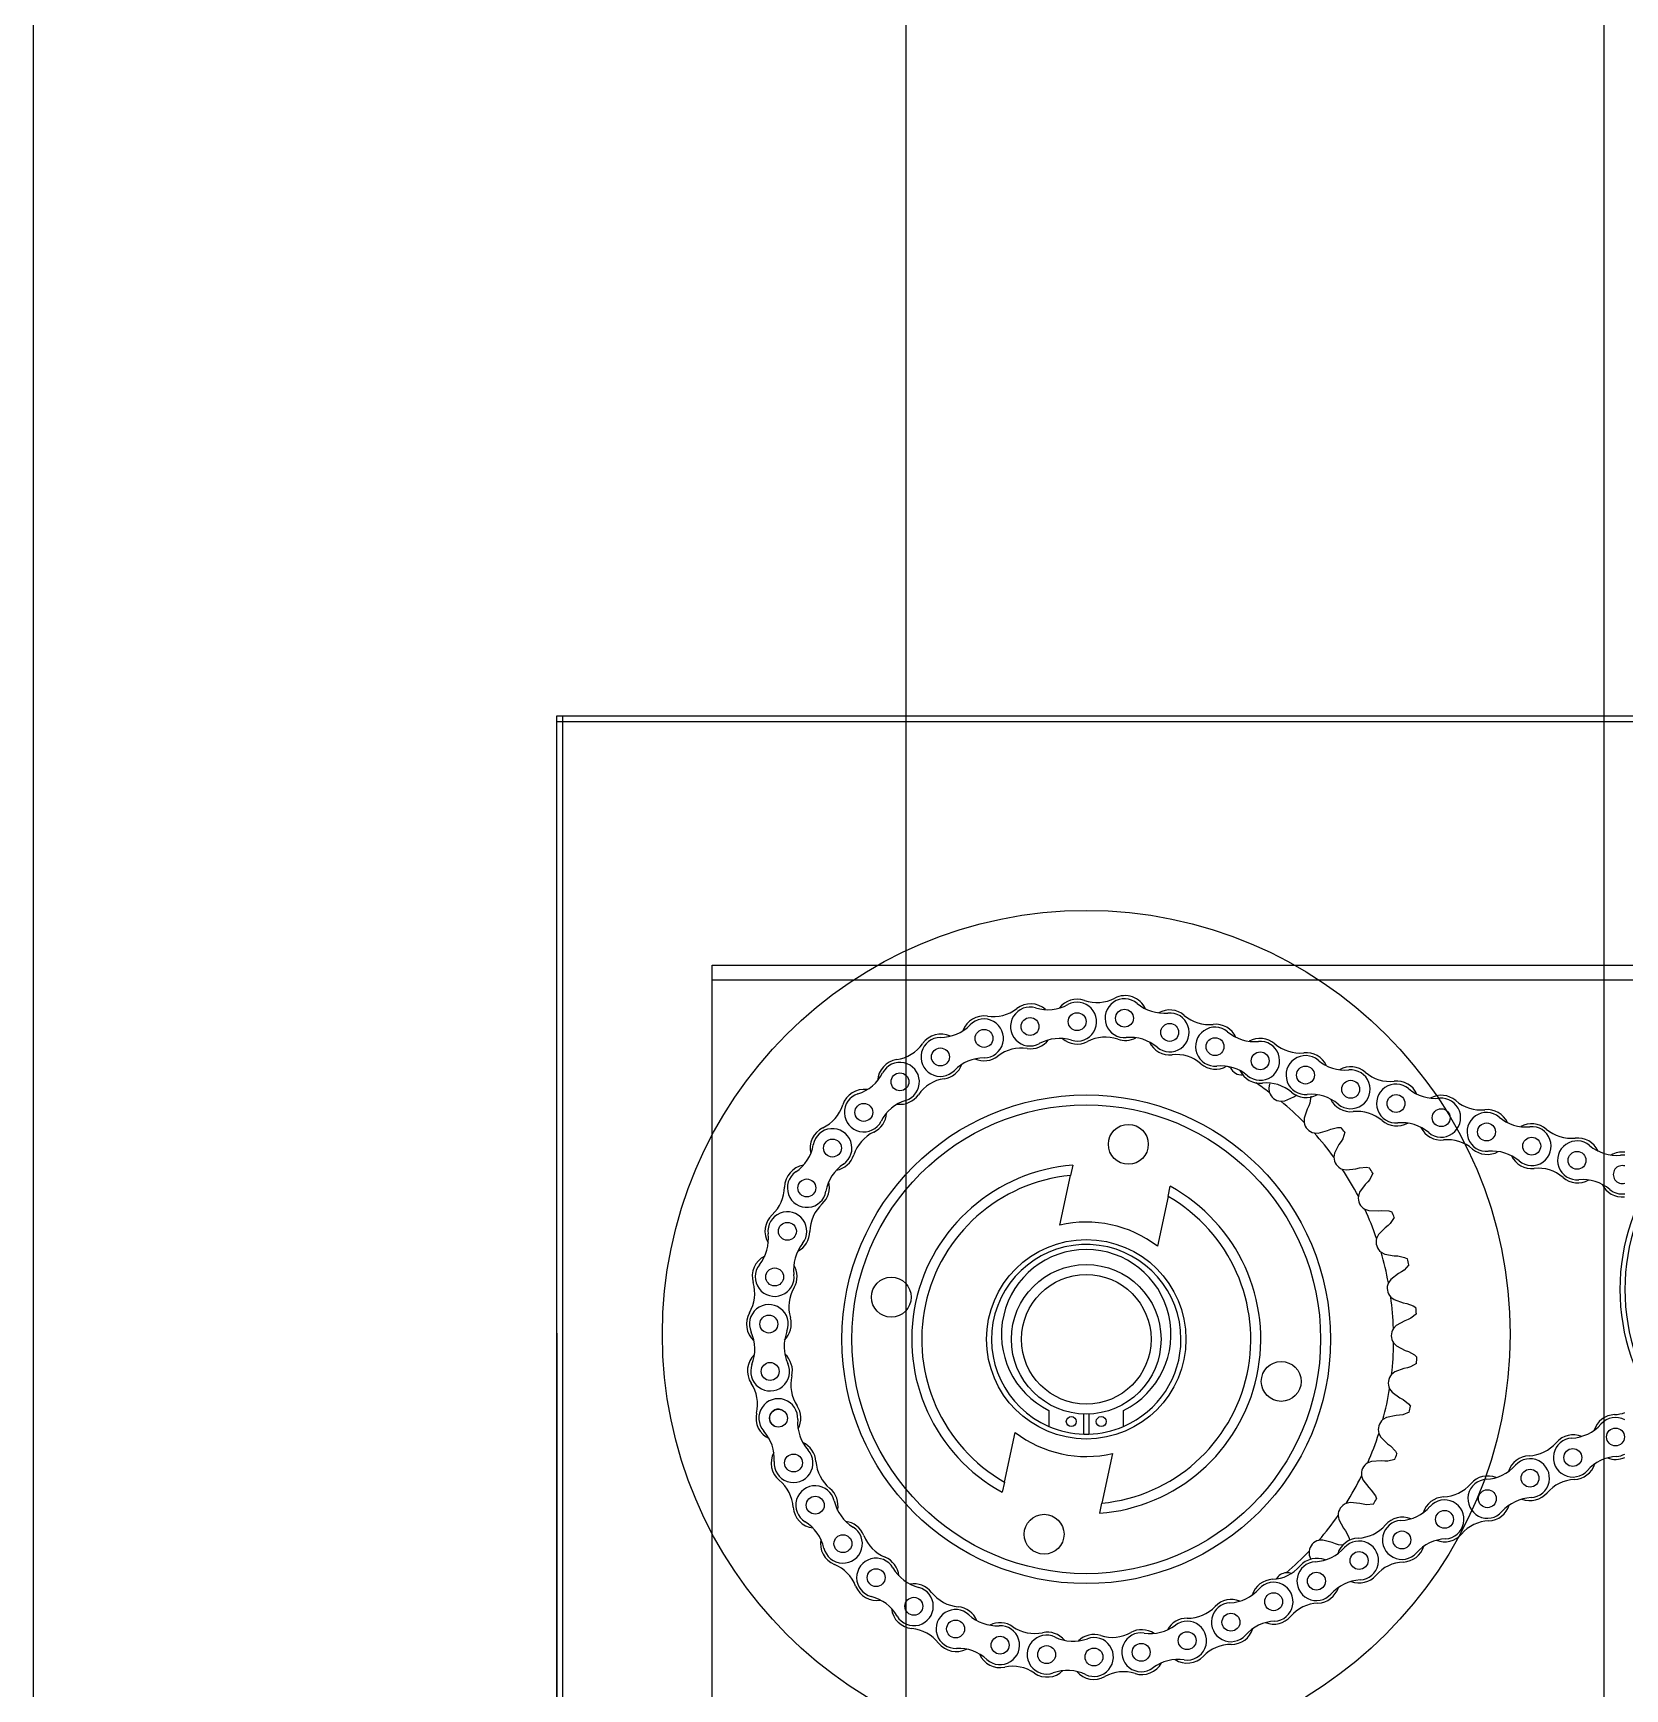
# Model space of a CAD drawing. Header units: millimetres. Extents: x 4754612 to 5801174, y 2368242 to 2777223.
# Drawn here: x 4995888.3 to 4996116.3, y 2602960.3 to 2603197.4 of the extents above; entities that cross this region are included whole.
import ezdxf

# ---------------------------------------------------------------- set-up
doc = ezdxf.new("R2010")
doc.units = ezdxf.units.MM
doc.header["$LTSCALE"] = 1000
for name, color, linetype in [('(주)하나기공-LEADER', 7, 'Continuous'), ('A-ELE-8', 8, 'Continuous'), ('그라스울판넬', 7, 'Continuous')]:
    doc.layers.add(name, color=color, linetype=linetype)

msp = doc.modelspace()

# ---------------------------------------------------------------- linework, layer by layer
at = {"layer": '(주)하나기공-LEADER', "color": 4}
for p, q in [((4995963.3, 2602849.621), (4995963.3, 2603099.621)), ((4996088.3, 2603098.764), (4995963.3, 2603098.764)), ((4995964.157, 2602850.479), (4995964.157, 2603099.621)), ((4995963.3, 2603011.193), (4995963.3, 2602849.621))]:
    msp.add_line(p, q, dxfattribs=at)
at = {"layer": '(주)하나기공-LEADER', "color": 8, "linetype": 'ByBlock', "lineweight": -2}
for p, q in [((4996178.443, 2603061.764), (4995985.586, 2603061.764)), ((4996065.41, 2603046.93), (4996065.301, 2603046.299)), ((4996065.301, 2603046.299), (4996065.383, 2603045.707)), ((4996068.869, 2603045.053), (4996069.311, 2603045.333)), ((4996067.022, 2603044.431), (4996067.617, 2603044.496)), ((4996067.617, 2603044.496), (4996068.869, 2603045.053)), ((4996070.801, 2603043.302), (4996070.369, 2603042.001)), ((4996071.036, 2603043.769), (4996070.801, 2603043.302)), ((4996070.369, 2603042.001), (4996070.362, 2603041.403)), ((4996073.711, 2603040.237), (4996074.19, 2603040.448)), ((4996071.792, 2603039.897), (4996072.39, 2603039.873)), ((4996072.39, 2603039.873), (4996073.711, 2603040.237)), ((4996075.361, 2603038.217), (4996074.74, 2603036.996)), ((4996075.663, 2603038.644), (4996075.361, 2603038.217)), ((4996074.74, 2603036.996), (4996074.644, 2603036.405)), ((4996035.384, 2603026.692), (4996036.92, 2603033.801)), ((4996037.235, 2603035.262), (4996036.92, 2603033.801)), ((4996075.834, 2603034.703), (4996076.421, 2603034.59)), ((4996076.421, 2603034.59), (4996077.782, 2603034.753)), ((4996077.782, 2603034.753), (4996078.287, 2603034.89)), ((4996050.883, 2603030.784), (4996051.199, 2603032.245)), ((4996078.316, 2603031.395), (4996078.133, 2603030.825)), ((4996079.112, 2603032.51), (4996078.316, 2603031.395)), ((4996079.474, 2603032.887), (4996079.112, 2603032.51)), ((4996050.883, 2603030.784), (4996049.347, 2603023.675)), ((4996079.056, 2603028.965), (4996079.62, 2603028.765)), ((4996079.62, 2603028.765), (4996080.99, 2603028.724)), ((4996080.99, 2603028.724), (4996081.509, 2603028.784)), ((4996081.971, 2603026.308), (4996081.017, 2603025.323)), ((4996082.385, 2603026.626), (4996081.971, 2603026.308)), ((4996081.017, 2603025.323), (4996080.752, 2603024.787)), ((4996081.387, 2603022.81), (4996081.915, 2603022.528)), ((4996081.915, 2603022.528), (4996083.263, 2603022.284)), ((4996083.263, 2603022.284), (4996083.786, 2603022.266)), ((4996083.873, 2603019.748), (4996082.783, 2603018.917)), ((4996084.33, 2603020.002), (4996083.873, 2603019.748)), ((4996082.783, 2603018.917), (4996082.441, 2603018.426)), ((4996082.774, 2603016.377), (4996083.254, 2603016.019)), ((4996083.254, 2603016.019), (4996084.551, 2603015.576)), ((4996084.551, 2603015.576), (4996085.065, 2603015.481)), ((4996083.575, 2603012.319), (4996083.163, 2603011.885)), ((4996084.776, 2603012.979), (4996083.575, 2603012.319)), ((4996085.266, 2603013.161), (4996084.776, 2603012.979)), ((4996083.187, 2603009.808), (4996083.609, 2603009.384)), ((4996083.609, 2603009.384), (4996084.825, 2603008.752)), ((4996084.825, 2603008.752), (4996085.319, 2603008.581)), ((4996083.375, 2603005.677), (4996082.903, 2603005.309)), ((4996084.661, 2603006.15), (4996083.375, 2603005.677)), ((4996085.172, 2603006.257), (4996084.661, 2603006.15)), ((4996082.617, 2603003.252), (4996082.971, 2603002.769)), ((4996082.971, 2603002.769), (4996084.079, 2603001.964)), ((4996033.8, 2603000.153), (4996033.8, 2602997.866)), ((4996044.515, 2602997.866), (4996044.515, 2603000.153)), ((4996084.079, 2603001.964), (4996084.542, 2603001.721)), ((4996038.8, 2602996.769), (4996038.8, 2602999.627)), ((4996039.515, 2602999.627), (4996039.515, 2602996.769)), ((4996082.186, 2602999.139), (4996081.665, 2602998.845)), ((4996083.529, 2602999.415), (4996082.186, 2602999.139)), ((4996084.051, 2602999.445), (4996083.529, 2602999.415)), ((4996027.432, 2602989.888), (4996028.968, 2602996.997)), ((4996081.076, 2602996.854), (4996081.354, 2602996.324)), ((4996081.354, 2602996.324), (4996082.33, 2602995.362)), ((4996082.33, 2602995.362), (4996082.752, 2602995.053)), ((4996042.931, 2602993.98), (4996041.395, 2602986.871)), ((4996081.405, 2602992.924), (4996080.037, 2602992.851)), ((4996081.926, 2602992.875), (4996081.405, 2602992.924)), ((4996078.598, 2602990.757), (4996078.794, 2602990.191)), ((4996080.037, 2602992.851), (4996079.477, 2602992.638)), ((4996027.432, 2602989.888), (4996027.116, 2602988.427)), ((4996078.794, 2602990.191), (4996079.616, 2602989.095)), ((4996079.616, 2602989.095), (4996079.987, 2602988.726)), ((4996041.08, 2602985.41), (4996041.395, 2602986.871)), ((4996076.974, 2602986.953), (4996076.389, 2602986.826)), ((4996078.338, 2602986.821), (4996076.974, 2602986.953)), ((4996078.846, 2602986.696), (4996078.338, 2602986.821)), ((4996075.24, 2602985.097), (4996075.349, 2602984.509)), ((4996075.349, 2602984.509), (4996075.998, 2602983.302)), ((4996074.396, 2602981.244), (4996073.067, 2602981.578)), ((4996074.879, 2602981.045), (4996074.396, 2602981.244)), ((4996075.998, 2602983.302), (4996076.31, 2602982.882)), ((4996071.075, 2602980.001), (4996071.095, 2602979.403)), ((4996071.095, 2602979.403), (4996071.321, 2602978.774))]:
    msp.add_line(p, q, dxfattribs=at)
at = {"layer": '(주)하나기공-LEADER', "color": 4}
msp.add_lwpolyline([(4996262.443, 2603098.764), (4995963.3, 2603098.764), (4995963.3, 2603099.621), (4995963.3, 2603099.621), (4996262.443, 2603099.621)], dxfattribs=at)
at = {"layer": '(주)하나기공-LEADER', "color": 8, "linetype": 'ByBlock', "lineweight": -2}
msp.add_lwpolyline([(4996178.443, 2602958.907), (4995985.586, 2602958.907), (4995985.586, 2603061.764), (4995985.586, 2603063.907), (4996178.443, 2603063.907), (4996178.443, 2603061.764)], close=True, dxfattribs=at)
for points in [[(4996071.35, 2603045.174), (4996071.205, 2603044.179), (4996071.036, 2603043.769)], [(4996074.19, 2603040.448), (4996075.163, 2603040.69), (4996075.609, 2603040.689)], [(4996076.183, 2603039.987), (4996075.891, 2603039.024), (4996075.663, 2603038.644)], [(4996078.287, 2603034.89), (4996079.285, 2603034.984), (4996079.726, 2603034.917)], [(4996080.188, 2603034.137), (4996079.756, 2603033.229), (4996079.474, 2603032.887)], [(4996081.509, 2603028.784), (4996082.511, 2603028.728), (4996082.937, 2603028.596)], [(4996083.277, 2603027.756), (4996082.715, 2603026.922), (4996082.385, 2603026.626)], [(4996083.786, 2603022.266), (4996084.768, 2603022.062), (4996085.169, 2603021.867)], [(4996085.381, 2603020.986), (4996084.701, 2603020.245), (4996084.33, 2603020.002)], [(4996085.065, 2603015.481), (4996086.006, 2603015.133), (4996086.374, 2603014.88)], [(4996086.452, 2603013.978), (4996085.669, 2603013.347), (4996085.266, 2603013.161)], [(4996085.319, 2603008.581), (4996086.198, 2603008.097), (4996086.524, 2603007.792)], [(4996086.467, 2603006.888), (4996085.598, 2603006.381), (4996085.172, 2603006.257)], [(4996084.542, 2603001.721), (4996085.339, 2603001.111), (4996085.616, 2603000.761)], [(4996085.425, 2602999.876), (4996084.49, 2602999.503), (4996084.051, 2602999.445)], [(4996083.349, 2602993.097), (4996082.369, 2602992.868), (4996081.926, 2602992.875)], [(4996082.752, 2602995.053), (4996083.448, 2602994.331), (4996083.67, 2602993.944)], [(4996079.987, 2602988.726), (4996080.568, 2602987.909), (4996080.73, 2602987.493)], [(4996080.286, 2602986.703), (4996079.283, 2602986.623), (4996078.846, 2602986.696)], [(4996073.067, 2602981.578), (4996072.587, 2602981.563), (4996072.47, 2602981.54)], [(4996076.31, 2602982.882), (4996076.763, 2602981.987), (4996076.861, 2602981.552)], [(4996075.927, 2602980.863), (4996075.301, 2602980.907), (4996074.879, 2602981.045)], [(4996068.402, 2602976.845), (4996068.224, 2602976.882), (4996067.806, 2602976.896)]]:
    msp.add_lwpolyline(points, dxfattribs=at)
for centre, radius in [((4996039.157, 2603011.05), 60.714), ((4996037.85, 2603055.834), 1.282), ((4996044.636, 2603056.324), 1.282), ((4996024.513, 2603053.433), 1.282), ((4996031.101, 2603055.134), 1.282), ((4996051.11, 2603054.291), 1.282), ((4996057.601, 2603052.253), 1.282), ((4996018.269, 2603050.777), 1.282), ((4996064.075, 2603050.22), 1.282), ((4996012.474, 2603047.212), 1.282), ((4996070.566, 2603048.181), 1.282), ((4996039.157, 2603010.336), 35), ((4996077.04, 2603046.148), 1.282), ((4996083.531, 2603044.11), 1.282), ((4996039.157, 2603010.336), 33.571), ((4996007.289, 2603042.835), 1.282), ((4996090.005, 2603042.077), 1.282), ((4996045.191, 2603038.263), 2.857), ((4996096.496, 2603040.038), 1.282), ((4996002.8, 2603037.722), 1.282), ((4996102.97, 2603038.005), 1.282), ((4996109.461, 2603035.966), 1.282), ((4995999.133, 2603032.013), 1.282), ((4995996.349, 2603025.805), 1.282), ((4996039.157, 2603010.336), 14.286), ((4995994.525, 2603019.269), 1.282), ((4996011.23, 2603016.37), 2.857), ((4996039.157, 2603010.336), 10.714), ((4996039.157, 2603010.336), 9.286), ((4995993.692, 2603012.516), 1.282), ((4996067.084, 2603004.302), 2.857), ((4995993.873, 2603005.733), 1.282), ((4995995.065, 2602999.035), 1.282), ((4996037.015, 2602998.55), 0.714), ((4996041.3, 2602998.55), 0.714), ((4996114.968, 2602996.341), 1.282), ((4995997.229, 2602992.621), 1.282), ((4996108.855, 2602993.395), 1.282), ((4996102.726, 2602990.442), 1.282), ((4996096.613, 2602987.496), 1.282), ((4996000.337, 2602986.569), 1.282), ((4996090.484, 2602984.542), 1.282), ((4996033.123, 2602982.409), 2.857), ((4996004.302, 2602981.062), 1.282), ((4996084.371, 2602981.597), 1.282), ((4996078.242, 2602978.643), 1.282), ((4996009.055, 2602976.194), 1.282), ((4996072.129, 2602975.697), 1.282), ((4996066, 2602972.744), 1.282), ((4996014.465, 2602972.098), 1.282), ((4996020.44, 2602968.845), 1.282), ((4996059.881, 2602969.81), 1.282), ((4996026.816, 2602966.523), 1.282), ((4996053.609, 2602967.173), 1.282), ((4996033.485, 2602965.173), 1.282), ((4996040.262, 2602964.832), 1.282), ((4996047.032, 2602965.504), 1.282)]:
    msp.add_circle(centre, radius, dxfattribs=at)
for centre, radius, start, end in [((4996044.722, 2603056.345), 3.214, 24.00427, 117.53351), ((4996025.829, 2603062.049), 5.502, 261.31707, 307.88435), ((4996031.101, 2603055.134), 2.786, 73.17976, 298.66144), ((4996031.181, 2603055.17), 3.214, 47.82673, 127.88435), ((4996033.64, 2603063.536), 5.991, 253.17975, 298.66144), ((4996037.85, 2603055.834), 3.214, 70.96624, 142.84461), ((4996037.85, 2603055.834), 2.786, 253.17976, 118.66143), ((4996040.693, 2603064.074), 5.502, 250.96624, 297.53351), ((4996044.636, 2603056.324), 2.786, 49.82447, 275.30615), ((4996050.298, 2603063.031), 5.991, 229.82446, 275.30615), ((4996051.11, 2603054.291), 2.786, 229.82447, 95.30614), ((4996051.11, 2603054.291), 3.214, 49.40097, 119.48932), ((4996018.223, 2603059.554), 5.991, 270.30138, 315.78306), ((4996024.513, 2603053.433), 3.214, 81.31707, 159.96623), ((4996024.513, 2603053.433), 2.786, 270.30138, 135.78305), ((4996056.782, 2603060.909), 5.502, 229.40097, 275.96825), ((4996057.601, 2603052.253), 2.786, 49.82447, 275.30615), ((4996057.688, 2603052.241), 3.214, 24.81499, 95.96825), ((4996011.195, 2603055.833), 5.502, 278.43869, 325.00597), ((4996018.269, 2603050.777), 2.786, 90.30138, 315.78306), ((4996018.335, 2603050.835), 3.214, 64.94835, 145.00597), ((4996031.181, 2603055.17), 3.214, 261.23852, 322.47151), ((4996035.31, 2603047.433), 5.991, 73.17975, 118.66144), ((4996037.85, 2603055.834), 3.214, 228.99659, 297.61206), ((4996041.877, 2603048.136), 5.474, 70.88769, 117.61206), ((4996044.722, 2603056.345), 3.214, 250.88769, 298.54182), ((4996045.448, 2603047.585), 5.991, 49.82447, 95.30615), ((4996051.11, 2603054.291), 3.214, 205.6413, 276.0468), ((4996063.263, 2603058.959), 5.991, 229.82446, 275.30615), ((4996064.075, 2603050.22), 2.786, 229.82447, 95.30614), ((4996064.075, 2603050.22), 3.214, 49.40097, 119.48932), ((4996069.747, 2603056.838), 5.502, 229.40097, 275.96825), ((4996012.474, 2603047.212), 3.214, 98.43869, 177.08785), ((4996012.474, 2603047.212), 2.786, 287.423, 152.90468), ((4996024.559, 2603044.656), 5.991, 90.30138, 135.78306), ((4996024.513, 2603053.433), 3.214, 246.11821, 307.9629), ((4996029.858, 2603046.583), 5.474, 81.23852, 127.9629), ((4996052.025, 2603045.651), 5.474, 49.32242, 96.0468), ((4996070.566, 2603048.181), 2.786, 49.82447, 275.30615), ((4996070.653, 2603048.169), 3.214, 24.81499, 95.96825), ((4996076.228, 2603054.887), 5.991, 229.82446, 275.30615), ((4996004.661, 2603051.21), 5.991, 287.423, 332.90468), ((4996019.599, 2603042.239), 5.474, 98.36014, 145.08452), ((4996018.335, 2603050.835), 3.214, 278.36014, 339.59313), ((4996057.688, 2603052.241), 3.214, 229.32242, 299.50049), ((4996058.413, 2603043.513), 5.991, 49.82447, 95.30615), ((4996039.157, 2603010.336), 44.033, 62.01601, 62.55931), ((4996061.459, 2603050.019), 1.824, 205.98142, 273.66564), ((4996064.075, 2603050.22), 3.214, 205.6413, 276.0468), ((4996077.04, 2603046.148), 2.786, 229.82447, 95.30614), ((4996077.04, 2603046.148), 3.214, 49.40097, 119.48932), ((4996082.712, 2603052.766), 5.502, 229.40097, 275.96825), ((4996007.335, 2603042.91), 3.214, 82.06997, 162.12759), ((4996007.289, 2603042.835), 2.786, 107.423, 332.90468), ((4996012.474, 2603047.212), 3.214, 263.23983, 325.08452), ((4996039.157, 2603010.336), 44.033, 53.44458, 56.53543), ((4996064.99, 2603041.58), 5.474, 49.32242, 96.0468), ((4996067.124, 2603046.252), 1.824, 197.40999, 266.77716), ((4996070.653, 2603048.169), 3.214, 229.32242, 299.50049), ((4996071.378, 2603039.442), 5.991, 49.82447, 95.30615), ((4996083.531, 2603044.11), 2.786, 49.82447, 275.30615), ((4996083.618, 2603044.097), 3.214, 24.81499, 95.96825), ((4996089.193, 2603050.816), 5.991, 229.82446, 275.30615), ((4996090.005, 2603042.077), 3.214, 49.40097, 119.48932), ((4995999.04, 2603045.585), 5.502, 295.56032, 342.12759), ((4996007.335, 2603042.91), 3.214, 295.48177, 356.71476), ((4996015.102, 2603038.838), 5.991, 107.423, 152.90468), ((4996039.157, 2603010.336), 44.033, 44.87316, 50.74257), ((4996077.04, 2603046.148), 3.214, 205.6413, 276.0468), ((4996077.955, 2603037.508), 5.474, 49.32242, 96.0468), ((4996090.005, 2603042.077), 2.786, 229.82447, 95.30614), ((4996095.677, 2603048.694), 5.502, 229.40097, 275.96825), ((4996096.496, 2603040.038), 2.786, 49.82447, 275.30615), ((4996096.583, 2603040.026), 3.214, 24.81499, 95.96825), ((4996002.8, 2603037.722), 3.214, 115.56032, 194.20947), ((4996002.8, 2603037.722), 2.786, 304.54462, 170.0263), ((4996072.165, 2603041.683), 1.824, 188.83856, 258.20573), ((4996039.157, 2603010.336), 47.435, 38.68928, 39.78359), ((4996083.618, 2603044.097), 3.214, 229.32242, 299.50049), ((4996084.343, 2603035.37), 5.991, 49.82447, 95.30615), ((4996090.005, 2603042.077), 3.214, 205.6413, 276.0468), ((4996102.158, 2603046.744), 5.991, 229.82446, 275.30615), ((4996102.97, 2603038.005), 2.786, 229.82447, 95.30614), ((4996102.97, 2603038.005), 3.214, 49.40097, 119.48932), ((4996108.642, 2603044.623), 5.502, 229.40097, 275.96825), ((4995994.156, 2603039.242), 5.991, 304.54462, 350.0263), ((4996011.073, 2603035.067), 5.474, 115.48177, 162.20614), ((4996039.157, 2603010.336), 44.033, 36.30173, 42.17114), ((4996090.92, 2603033.437), 5.474, 49.32242, 96.0468), ((4996109.461, 2603035.966), 2.786, 49.82447, 275.30615), ((4996109.548, 2603035.954), 3.214, 24.81499, 95.96825), ((4996115.123, 2603042.673), 5.991, 229.82446, 275.30615), ((4996002.8, 2603037.722), 3.214, 280.36145, 342.20614), ((4996076.468, 2603036.413), 1.824, 180.26714, 249.6343), ((4996096.583, 2603040.026), 3.214, 229.32242, 299.50049), ((4996097.308, 2603031.299), 5.991, 49.82447, 95.30615), ((4996102.97, 2603038.005), 3.214, 205.6413, 276.0468), ((4996115.935, 2603033.933), 3.214, 83.21375, 119.48932), ((4996145.6, 2603017.479), 30, 141.83714, 218.16286), ((4996115.935, 2603033.933), 2.786, 82.16359, 95.30614), ((4996145.6, 2603017.479), 29.286, 141.14106, 218.85894), ((4995999.156, 2603032.098), 3.214, 99.19159, 179.24921), ((4995999.133, 2603032.013), 2.786, 124.54462, 350.02631), ((4996007.777, 2603030.493), 5.991, 124.54462, 170.0263), ((4996039.157, 2603010.336), 25, 94.40941, 241.20631), ((4996039.157, 2603010.336), 23.571, 95.44756, 240.16816), ((4996039.157, 2603010.336), 44.033, 27.7303, 33.59971), ((4996039.157, 2603010.336), 47.435, 30.11785, 31.21216), ((4996103.885, 2603029.365), 5.474, 49.32242, 96.0468), ((4996109.548, 2603035.954), 3.214, 229.32242, 299.50049), ((4996115.935, 2603033.933), 1.282, 72.76826, 287.23174), ((4995990.44, 2603032.212), 5.502, 312.68194, 359.24921), ((4995999.156, 2603032.098), 3.214, 312.60339, 13.83638), ((4996039.157, 2603010.336), 25, 274.40941, 61.20631), ((4996110.273, 2603027.227), 5.991, 49.82447, 95.30615), ((4996115.935, 2603033.933), 3.214, 205.6413, 276.0468), ((4996115.935, 2603033.933), 2.786, 229.82447, 277.83641), ((4995996.349, 2603025.805), 2.786, 321.66624, 187.14792), ((4996005.037, 2603025.703), 5.474, 132.60339, 179.32776), ((4996039.157, 2603010.336), 23.571, 275.44756, 60.16816), ((4996079.938, 2603030.561), 1.824, 171.69571, 241.06288), ((4996039.157, 2603010.336), 44.033, 19.15887, 25.02828), ((4996039.157, 2603010.336), 47.435, 21.54643, 22.64073), ((4995996.349, 2603025.805), 3.214, 132.68194, 211.33109), ((4996039.157, 2603010.336), 16.786, 52.62353, 102.9922), ((4995987.64, 2603024.713), 5.991, 321.66624, 7.14793), ((4996003.234, 2603020.361), 5.991, 141.66624, 187.14792), ((4995996.349, 2603025.805), 3.214, 297.48307, 359.32776), ((4996039.157, 2603010.336), 13.571, 0, 246.75044), ((4996082.497, 2603024.257), 1.824, 163.12428, 232.49145), ((4995994.522, 2603019.357), 3.214, 116.31321, 196.37084), ((4996039.157, 2603011.05), 12.143, 296.17897, 243.82103), ((4996039.157, 2603010.336), 44.033, 10.58744, 16.45686), ((4996039.157, 2603010.336), 47.435, 12.975, 14.0693), ((4995994.525, 2603019.269), 2.786, 141.66625, 7.14793), ((4995994.522, 2603019.357), 3.214, 329.72501, 30.958), ((4995986.159, 2603016.9), 5.502, 329.80356, 16.37084), ((4996002.025, 2603014.977), 5.474, 149.72501, 196.44939), ((4996084.088, 2603017.642), 1.824, 154.55285, 223.92002), ((4995993.692, 2603012.516), 2.786, 338.78787, 204.26954), ((4996039.157, 2603010.336), 44.033, 2.01601, 7.88543), ((4996039.157, 2603010.336), 47.435, 4.40357, 5.49787), ((4995993.692, 2603012.516), 3.214, 149.80356, 228.45272), ((4995993.692, 2603012.516), 3.214, 314.60469, 16.44939), ((4996084.675, 2603010.864), 1.824, 145.98142, 215.34859), ((4995985.691, 2603008.909), 5.991, 338.78786, 24.26955), ((4996001.875, 2603009.341), 5.991, 158.78786, 204.26954), ((4996039.157, 2603010.336), 13.571, 293.24956, 0), ((4996039.157, 2603010.336), 44.033, 353.44458, 359.314), ((4995993.844, 2603005.816), 3.214, 133.43484, 213.49246), ((4995993.844, 2603005.816), 3.214, 346.84663, 48.07962), ((4996039.157, 2603010.336), 47.435, 355.83214, 356.92644), ((4995993.873, 2603005.733), 2.786, 158.78787, 24.26955), ((4996002.304, 2603003.839), 5.474, 166.84663, 213.57101), ((4996084.246, 2603004.074), 1.824, 137.40999, 206.77716), ((4995986.575, 2603001.006), 5.502, 346.92518, 33.49246), ((4996039.157, 2603010.336), 44.033, 344.87316, 350.74257), ((4995995.041, 2602999.044), 2.786, 356.07016, 221.55184), ((4995995.041, 2602999.044), 1.282, 68.27074, 249.45061), ((4995995.065, 2602999.035), 3.214, 331.2169, 33.57101), ((4996039.157, 2603010.336), 47.435, 347.26071, 348.35502), ((4995995.065, 2602999.035), 3.214, 166.92518, 245.22778), ((4996003.797, 2602998.443), 5.991, 176.07016, 221.55184), ((4996039.157, 2603010.336), 13.571, 246.75044, 268.49204), ((4996039.157, 2603010.336), 13.571, 271.50796, 293.24956), ((4996082.809, 2602997.424), 1.824, 128.83856, 198.20573), ((4996108.398, 2603002.16), 5.991, 272.98771, 318.46939), ((4996114.968, 2602996.341), 3.214, 92.56421, 162.65256), ((4996114.968, 2602996.341), 2.786, 61.09113, 138.46938), ((4996114.578, 2603005.048), 5.502, 272.56421, 288.40028), ((4995988.472, 2602993.223), 5.991, 356.07016, 41.55184), ((4995997.229, 2602992.621), 3.214, 4.02544, 65.73501), ((4996039.157, 2603010.336), 16.786, 232.62353, 282.9922), ((4996039.157, 2603010.336), 13.571, 268.49204, 271.50796), ((4996039.157, 2603010.336), 44.033, 336.30173, 342.17114), ((4996102.336, 2602999.149), 5.502, 272.56421, 319.13149), ((4996108.855, 2602993.395), 2.786, 92.98771, 318.46939), ((4996108.927, 2602993.446), 3.214, 67.97823, 139.13149), ((4995997.229, 2602992.621), 3.214, 151.88699, 230.67126), ((4995997.229, 2602992.621), 2.786, 176.07016, 41.55183), ((4996039.157, 2603010.336), 47.435, 338.68928, 339.78359), ((4996102.726, 2602990.442), 3.214, 92.56421, 162.65256), ((4996102.726, 2602990.442), 2.786, 272.98771, 138.46938), ((4996115.426, 2602987.576), 5.991, 92.98771, 138.46939), ((4996114.968, 2602996.341), 3.214, 248.80454, 294.76909), ((4996114.968, 2602996.341), 2.786, 272.98771, 298.90887), ((4996005.923, 2602993.233), 5.502, 184.02544, 230.59271), ((4996039.157, 2603010.336), 44.033, 327.7303, 333.59971), ((4996080.397, 2602991.062), 1.824, 120.26714, 189.6343), ((4996096.685, 2602987.546), 3.214, 67.97823, 139.13149), ((4996096.156, 2602996.261), 5.991, 272.98771, 318.46939), ((4996108.927, 2602993.446), 3.214, 272.48566, 342.66374), ((4995991.722, 2602985.9), 5.474, 3.94689, 50.67126), ((4996000.337, 2602986.569), 2.786, 13.00975, 238.49143), ((4996000.39, 2602986.498), 3.214, 348.36465, 50.59271), ((4996090.094, 2602993.249), 5.502, 272.56421, 319.13149), ((4996096.613, 2602987.496), 2.786, 92.98771, 318.46939), ((4996102.726, 2602990.442), 3.214, 248.80454, 319.21004), ((4996109.304, 2602984.766), 5.474, 92.48566, 139.21004), ((4996000.39, 2602986.498), 3.214, 183.94689, 263.06552), ((4996008.889, 2602988.545), 5.991, 193.00974, 238.49143), ((4996077.064, 2602985.131), 1.824, 111.69571, 181.06288), ((4996039.157, 2603010.336), 47.435, 330.11785, 331.21216), ((4996083.913, 2602990.362), 5.991, 272.98771, 318.46939), ((4996090.484, 2602984.542), 3.214, 92.56421, 162.65256), ((4996090.484, 2602984.542), 2.786, 272.98771, 138.46938), ((4996096.685, 2602987.546), 3.214, 272.48566, 342.66374), ((4996103.183, 2602981.676), 5.991, 92.98771, 138.46939), ((4995995.75, 2602979.086), 5.991, 13.00974, 58.49142), ((4996004.302, 2602981.062), 2.786, 193.00974, 58.49142), ((4996004.302, 2602981.062), 3.214, 21.14706, 82.67459), ((4996039.157, 2603010.336), 44.033, 319.15887, 325.02828), ((4996077.852, 2602987.35), 5.502, 272.56421, 319.13149), ((4996084.371, 2602981.597), 2.786, 92.98771, 318.46939), ((4996084.443, 2602981.647), 3.214, 67.97823, 139.13149), ((4996097.062, 2602978.866), 5.474, 92.48566, 139.21004), ((4996004.302, 2602981.062), 3.214, 168.82657, 247.79289), ((4996012.431, 2602984.207), 5.502, 201.14706, 247.71434), ((4996072.884, 2602979.763), 1.824, 103.12428, 172.49145), ((4996078.242, 2602978.643), 3.214, 92.56421, 162.65256), ((4996078.242, 2602978.643), 2.786, 272.98771, 138.46938), ((4996090.941, 2602975.777), 5.991, 92.98771, 138.46939), ((4996090.484, 2602984.542), 3.214, 248.80454, 319.21004), ((4996009.055, 2602976.194), 2.786, 30.13137, 255.61305), ((4996009.126, 2602976.142), 3.214, 5.48628, 67.71434), ((4996039.157, 2603010.336), 44.033, 310.58744, 316.45686), ((4996072.201, 2602975.748), 3.214, 67.97823, 139.13149), ((4996071.671, 2602984.462), 5.991, 272.98771, 318.46939), ((4996084.443, 2602981.647), 3.214, 272.48566, 342.66374), ((4996001.018, 2602973.018), 5.474, 21.06851, 67.79289), ((4996016.646, 2602980.6), 5.991, 210.13136, 255.61305), ((4996065.61, 2602981.451), 5.502, 272.56421, 319.13149), ((4996067.95, 2602975.078), 1.824, 94.55285, 149.51461), ((4996072.129, 2602975.697), 2.786, 92.98771, 318.46939), ((4996078.242, 2602978.643), 3.214, 248.80454, 319.21004), ((4996084.82, 2602972.967), 5.474, 92.48566, 139.21004), ((4996009.126, 2602976.142), 3.214, 201.06851, 280.18714), ((4996014.465, 2602972.098), 2.786, 210.13137, 75.61304), ((4996014.465, 2602972.098), 3.214, 38.26868, 99.79622), ((4996021.308, 2602977.496), 5.502, 218.26868, 264.83596), ((4996059.44, 2602978.575), 5.991, 272.88018, 318.36186), ((4996066, 2602972.744), 3.214, 92.56421, 162.54503), ((4996066, 2602972.744), 2.786, 272.88018, 138.36185), ((4996072.201, 2602975.748), 3.214, 272.48566, 342.66374), ((4996078.699, 2602969.878), 5.991, 92.98771, 138.46939), ((4996006.874, 2602967.692), 5.991, 30.13136, 75.61304), ((4996014.465, 2602972.098), 3.214, 185.9482, 264.91451), ((4996020.44, 2602968.845), 2.786, 47.25299, 272.73467), ((4996020.523, 2602968.816), 3.214, 22.6079, 84.83596), ((4996053.665, 2602975.889), 5.502, 269.63355, 316.20082), ((4996059.881, 2602969.81), 2.786, 92.88018, 318.36186), ((4996059.956, 2602969.857), 3.214, 67.98891, 136.20082), ((4996072.578, 2602967.068), 5.474, 92.48566, 139.21004), ((4996026.398, 2602975.29), 5.991, 227.25299, 272.73467), ((4996026.816, 2602966.523), 2.786, 227.25299, 92.73466), ((4996026.816, 2602966.523), 3.214, 55.3903, 116.91784), ((4996048.33, 2602974.185), 5.991, 261.49623, 306.97791), ((4996053.609, 2602967.173), 3.214, 89.63355, 151.16108), ((4996053.609, 2602967.173), 2.786, 261.49623, 126.97791), ((4996066.441, 2602963.978), 5.991, 92.88018, 138.36186), ((4996066, 2602972.744), 3.214, 248.69701, 319.21004), ((4996013.695, 2602963.444), 5.474, 38.19013, 84.91451), ((4996020.523, 2602968.816), 3.214, 218.19013, 297.30876), ((4996031.767, 2602973.697), 5.502, 235.3903, 281.95758), ((4996033.485, 2602965.173), 2.786, 64.37461, 289.85629), ((4996033.573, 2602965.17), 3.214, 39.72952, 101.95758), ((4996037.281, 2602973.087), 5.991, 244.37461, 289.85629), ((4996040.262, 2602964.832), 3.214, 72.51192, 134.03946), ((4996040.262, 2602964.832), 2.786, 244.37461, 109.85629), ((4996042.881, 2602973.145), 5.502, 252.51192, 299.0792), ((4996047.032, 2602965.504), 2.786, 81.49623, 306.97791), ((4996047.117, 2602965.527), 3.214, 56.85114, 119.0792), ((4996059.956, 2602969.857), 3.214, 269.555, 342.68232), ((4996020.859, 2602960.078), 5.991, 47.25299, 92.73467), ((4996026.816, 2602966.523), 3.214, 203.06982, 282.03613), ((4996052.311, 2602958.493), 5.991, 81.49623, 126.97791), ((4996053.609, 2602967.173), 3.214, 237.31306, 316.27937), ((4996059.888, 2602961.169), 5.474, 89.555, 136.27937), ((4996028.628, 2602958.026), 5.474, 55.31175, 102.03613), ((4996033.573, 2602965.17), 3.214, 235.31175, 314.43039), ((4996036.466, 2602956.918), 5.991, 64.37461, 109.85629), ((4996040.262, 2602964.832), 3.214, 220.19144, 299.15775), ((4996044.495, 2602957.244), 5.474, 72.43337, 119.15775), ((4996047.117, 2602965.527), 3.214, 252.43337, 331.55201)]:
    msp.add_arc(centre, radius, start, end, dxfattribs=at)
at = {"layer": 'A-ELE-8'}
msp.add_line((4996113.3, 2606649.621), (4996113.3, 2597749.621), dxfattribs=at)
at = {"layer": '그라스울판넬'}
for p, q in [((4995888.3, 2606649.621), (4995888.3, 2602749.621)), ((4996013.3, 2606649.621), (4996013.3, 2602749.621))]:
    msp.add_line(p, q, dxfattribs=at)

doc.saveas('drawing.dxf')
